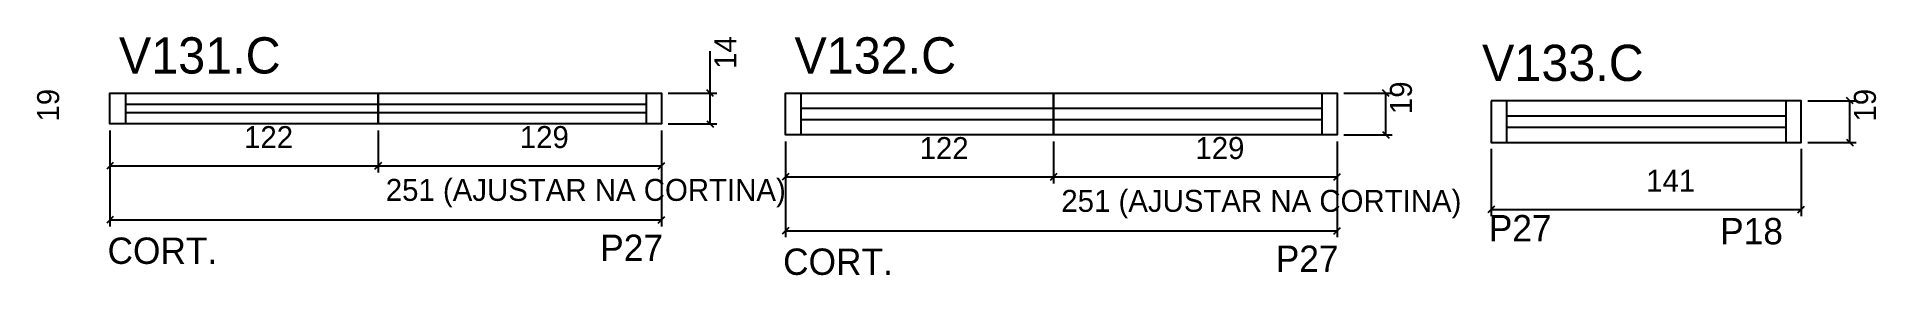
# Model space of a CAD drawing. Header units: metres. Extents: x 2089 to 2926, y 16004 to 16112.
import ezdxf

# ---------------------------------------------------------------- set-up
doc = ezdxf.new("R2010")
doc.units = ezdxf.units.M
for name, color, linetype in [('5', 7, 'Continuous'), ('COTA', 7, 'Continuous'), ('NOMENCLATURA', 7, 'Continuous'), ('Painéis', 7, 'Continuous'), ('SARR_2.2x7', 7, 'Continuous'), ('SARR_EDITAR', 7, 'Continuous')]:
    doc.layers.add(name, color=color, linetype=linetype)

msp = doc.modelspace()

# ---------------------------------------------------------------- linework, layer by layer
at = {"layer": 'COTA', "color": 4, "lineweight": 25}
for p, q in [((2395.31, 16086.6), (2395.31, 16105.72)), ((2376.19, 16086.6), (2398.31, 16086.6)), ((2395.31, 16072.6), (2395.31, 16086.6)), ((2683.62, 16086.6), (2705.74, 16086.6)), ((2702.74, 16067.6), (2702.74, 16086.6)), ((2894.77, 16083.21), (2916.89, 16083.21)), ((2913.89, 16064.21), (2913.89, 16083.21)), ((2376.19, 16072.6), (2398.31, 16072.6)), ((2122.19, 16069.6), (2122.19, 16050.55)), ((2122.19, 16069.6), (2122.19, 16025.97)), ((2244.19, 16069.6), (2244.19, 16050.55)), ((2244.19, 16069.6), (2244.19, 16050.55)), ((2373.19, 16069.6), (2373.19, 16050.55)), ((2373.19, 16069.6), (2373.19, 16025.97)), ((2429.62, 16064.6), (2429.62, 16045.55)), ((2429.62, 16064.6), (2429.62, 16020.97)), ((2551.62, 16064.6), (2551.62, 16045.55)), ((2551.62, 16064.6), (2551.62, 16045.55)), ((2680.62, 16064.6), (2680.62, 16045.55)), ((2680.62, 16064.6), (2680.62, 16020.97)), ((2683.62, 16067.6), (2705.74, 16067.6)), ((2894.77, 16064.21), (2916.89, 16064.21)), ((2750.77, 16061.21), (2750.77, 16030.65)), ((2891.77, 16061.21), (2891.77, 16030.65)), ((2122.19, 16053.55), (2244.19, 16053.55)), ((2244.19, 16053.55), (2373.19, 16053.55)), ((2429.62, 16048.55), (2551.62, 16048.55)), ((2551.62, 16048.55), (2680.62, 16048.55)), ((2750.77, 16033.65), (2891.77, 16033.65)), ((2122.19, 16028.97), (2373.19, 16028.97)), ((2429.62, 16023.97), (2680.62, 16023.97))]:
    msp.add_line(p, q, dxfattribs=at)
at = {"layer": 'COTA', "color": 0, "lineweight": 25}
for p, q in [((2396.81, 16085.1), (2393.81, 16088.1)), ((2704.24, 16085.1), (2701.24, 16088.1)), ((2915.39, 16081.71), (2912.39, 16084.71)), ((2393.81, 16074.1), (2396.81, 16071.1)), ((2701.24, 16069.1), (2704.24, 16066.1)), ((2912.39, 16065.71), (2915.39, 16062.71)), ((2123.69, 16055.05), (2120.69, 16052.05)), ((2242.69, 16052.05), (2245.69, 16055.05)), ((2245.69, 16055.05), (2242.69, 16052.05)), ((2371.69, 16052.05), (2374.69, 16055.05)), ((2431.12, 16050.05), (2428.12, 16047.05)), ((2550.12, 16047.05), (2553.12, 16050.05)), ((2553.12, 16050.05), (2550.12, 16047.05)), ((2679.12, 16047.05), (2682.12, 16050.05)), ((2123.69, 16030.47), (2120.69, 16027.47)), ((2371.69, 16027.47), (2374.69, 16030.47)), ((2752.27, 16035.15), (2749.27, 16032.15)), ((2890.27, 16032.15), (2893.27, 16035.15)), ((2431.12, 16025.47), (2428.12, 16022.47)), ((2679.12, 16022.47), (2682.12, 16025.47))]:
    msp.add_line(p, q, dxfattribs=at)
at = {"layer": 'Painéis', "color": 200, "lineweight": 25}
for points in [[(2244.19, 16072.6), (2122.19, 16072.6), (2122.19, 16086.6), (2244.19, 16086.6)], [(2244.19, 16086.6), (2373.19, 16086.6), (2373.19, 16072.6), (2244.19, 16072.6)], [(2551.62, 16067.6), (2429.62, 16067.6), (2429.62, 16086.6), (2551.62, 16086.6)], [(2551.62, 16086.6), (2680.62, 16086.6), (2680.62, 16067.6), (2551.62, 16067.6)]]:
    msp.add_lwpolyline(points, close=True, dxfattribs=at)
msp.add_lwpolyline([(2750.77, 16083.21), (2750.77, 16064.21), (2891.77, 16064.21), (2891.77, 16083.21), (2750.77, 16083.21)], dxfattribs=at)
at = {"layer": 'SARR_2.2x7', "color": 40, "lineweight": 25}
for p, q in [((2129.19, 16086.6), (2129.19, 16072.6)), ((2366.19, 16086.6), (2366.19, 16072.6)), ((2436.62, 16086.6), (2436.62, 16067.6)), ((2673.62, 16086.6), (2673.62, 16067.6)), ((2757.77, 16083.21), (2757.77, 16064.21)), ((2884.77, 16083.21), (2884.77, 16064.21)), ((2551.62, 16079.6), (2436.62, 16079.6)), ((2436.62, 16074.6), (2551.62, 16074.6)), ((2673.62, 16079.6), (2551.62, 16079.6)), ((2551.62, 16074.6), (2673.62, 16074.6)), ((2884.77, 16076.21), (2757.77, 16076.21)), ((2757.77, 16071.21), (2884.77, 16071.21))]:
    msp.add_line(p, q, dxfattribs=at)
at = {"layer": 'SARR_EDITAR', "color": 141, "lineweight": 25}
for p, q in [((2129.19, 16081.6), (2366.19, 16081.6)), ((2366.19, 16077.6), (2129.19, 16077.6))]:
    msp.add_line(p, q, dxfattribs=at)

# ---------------------------------------------------------------- texts
at = {"layer": '5', "color": 5, "lineweight": 25}
for s, p in [('P27', (2749.66, 16019.12)), ('P18', (2854.94, 16017.79)), ('P27', (2345.29, 16010.19)), ('CORT.', (2121.08, 16008.87)), ('CORT.', (2428.51, 16003.87)), ('P27', (2652.72, 16005.19))]:
    msp.add_text(s, height=12, rotation=359.99996, dxfattribs=at).set_placement(p)
at = {"layer": 'COTA', "color": 240, "lineweight": 25}
for s, p in [('14', (2407.24, 16097.66)), ('19', (2714.65, 16077.1)), ('19', (2099.03, 16073.71)), ('19', (2925.8, 16073.71))]:
    msp.add_text(s, height=10, rotation=90, dxfattribs=at).set_placement(p)
for s, p in [('122', (2183.19, 16061.61)), ('129', (2308.69, 16061.64)), ('122', (2490.62, 16056.61)), ('129', (2616.12, 16056.64)), ('251 (AJUSTAR NA CORTINA)', (2247.69, 16037.57)), ('141', (2821.27, 16041.72)), ('251 (AJUSTAR NA CORTINA)', (2555.12, 16032.57))]:
    msp.add_text(s, height=10, dxfattribs=at).set_placement(p)
at = {"layer": 'NOMENCLATURA', "color": 7, "lineweight": 25}
for s, p in [('V131.C', (2126.25, 16095.58)), ('V132.C', (2433.67, 16095.58)), ('V133.C', (2746.58, 16092.18))]:
    msp.add_text(s, height=16.5, dxfattribs=at).set_placement(p)

doc.saveas('drawing.dxf')
